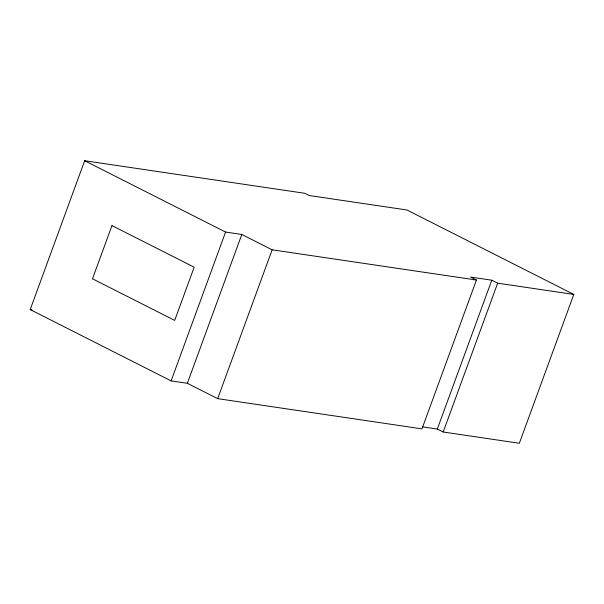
<?xml version="1.0" encoding="UTF-8"?>
<svg xmlns="http://www.w3.org/2000/svg" width="604" height="604" viewBox="0 0 604 604"><rect width="100%" height="100%" fill="white"/><g stroke="black" fill="none" stroke-linecap="round" stroke-linejoin="round"><path stroke-width="0.91" d="M573.8 294.435L497.658 283.17L491.784 280.196L470.569 277.062L476.435 280.029L421.969 428.87L217.682 398.648L187.346 383.298L171.113 380.897L30.2 309.565L84.666 160.732L304.771 193.288L309.173 195.515L406.953 209.981L573.8 294.435L519.334 443.268L443.193 432.003L437.319 429.036L422.558 426.847M171.113 380.897L225.579 232.057L241.811 234.458L272.147 249.814L476.435 280.029M187.346 383.298L241.811 234.458M217.682 398.648L272.147 249.814M437.319 429.036L491.784 280.196M443.193 432.003L497.658 283.17M30.2 309.565L32.065 309.844M84.666 160.732L225.579 232.057M111.967 225.594L92.495 278.791L174.699 320.399L194.163 267.202L111.967 225.594"/></g></svg>
